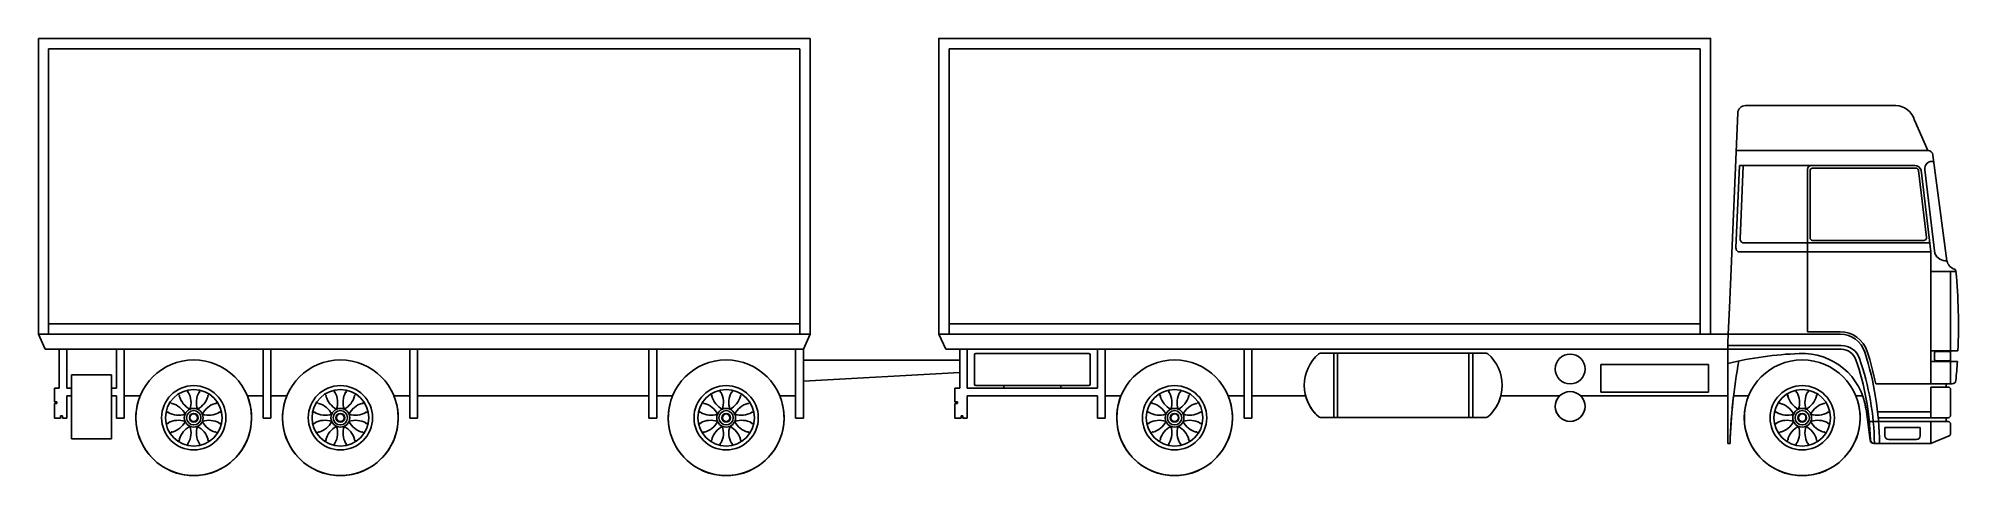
# Model space of a CAD drawing. Extents: x -1371 to 122, y 0 to 340.
import ezdxf

# ---------------------------------------------------------------- set-up
doc = ezdxf.new("R2010")
doc.units = 0
doc.header["$MEASUREMENT"] = 0
doc.layers.get('0').update_dxf_attribs({"linetype": 'CONTINUOUS'})

msp = doc.modelspace()

# ---------------------------------------------------------------- linework, layer by layer
for p, q in [((-1371.2, 110), (-1371.2, 340)), ((-1371.2, 340), (-771.2, 340)), ((-1371.2, 340), (-771.2, 340)), ((-1371.2, 110), (-1371.2, 340)), ((-1371.2, 110), (-1371.2, 340)), ((-1371.2, 340), (-771.2, 340)), ((-1371.2, 340), (-771.2, 340)), ((-1371.2, 110), (-1371.2, 340)), ((-1363.2, 332), (-779.2, 332)), ((-1363.2, 110), (-1363.2, 332)), ((-779.2, 110), (-779.2, 332)), ((-771.2, 340), (-771.2, 110)), ((-771.2, 340), (-771.2, 110)), ((-671.2, 110), (-671.2, 340)), ((-671.2, 340), (-71.2, 340)), ((-671.2, 340), (-71.2, 340)), ((-671.2, 110), (-671.2, 340)), ((-663.2, 110), (-663.2, 332)), ((-663.2, 332), (-79.2, 332)), ((-79.2, 110), (-79.2, 332)), ((-71.2, 340), (-71.2, 110)), ((72.7, 287.7), (-44.1, 287.7)), ((72.7, 287.7), (-44.1, 287.7)), ((-56.4, 130.5), (-50.1, 282)), ((-56.4, 130.5), (-50.1, 282)), ((97.7, 252.7), (87.3, 276.3)), ((97.7, 252.7), (87.3, 276.3)), ((-51.5, 177), (-48.8, 241.1)), ((-51.3, 252.7), (97.7, 252.7)), ((-48.8, 241.1), (87.6, 241.1)), ((-48.2, 184), (-45.8, 241)), ((8.1, 239.1), (88.4, 239.1)), ((112.5, 166.9), (101.6, 249.3)), ((112.5, 166.9), (101.6, 249.3)), ((4.1, 111.9), (4.1, 238.1)), ((6.1, 184.9), (6.1, 237.1)), ((96.6, 185.2), (90.4, 237.3)), ((99.9, 173.9), (92.4, 237.4)), ((103.1, 172.7), (95.4, 237.8)), ((99.1, 180.9), (-45.2, 180.9)), ((94.6, 182.9), (8.1, 182.9)), ((99.9, 173.9), (-48.5, 173.9)), ((99.9, 173.9), (99.9, 71.3)), ((119.6, 158.8), (99.9, 158.8)), ((115.4, 71.3), (115.4, 158.8)), ((-57.5, 109.9), (-56.4, 130.5)), ((-57.5, 109.9), (-56.4, 130.5)), ((-1371.2, 110), (-1365.8, 98.2)), ((-771.2, 110), (-1371.2, 110)), ((-1371.2, 110), (-1365.8, 98.2)), ((-1363.2, 118), (-779.2, 118)), ((-771.2, 110), (-776.5, 98.2)), ((-771.2, 110), (-776.5, 98.2)), ((-671.2, 110), (-665.8, 98.2)), ((-671.2, 110), (-665.8, 98.2)), ((-57.5, 110), (-671.2, 110)), ((-663.2, 118), (-79.2, 118)), ((-57.8, 103.2), (-57.5, 109.9)), ((-57.5, 109.9), (29.6, 109.9)), ((4.1, 111.9), (29.6, 111.9)), ((-1365.8, 98.2), (-1354.9, 98.2)), ((-1365.8, 98.2), (-776.5, 98.2)), ((-1354.9, 98.2), (-1354.9, 68)), ((-1354.9, 98.2), (-1354.9, 68)), ((-1349.1, 68), (-1349.1, 98.2)), ((-1310.4, 68), (-1310.4, 98.2)), ((-1304.4, 44.6), (-1304.4, 98.2)), ((-1196.4, 44.6), (-1196.4, 98.2)), ((-1190.4, 44.6), (-1190.4, 98.2)), ((-1082.4, 44.6), (-1082.4, 98.2)), ((-1076.4, 44.6), (-1076.4, 98.2)), ((-896.5, 44.6), (-896.5, 98.2)), ((-890.5, 44.6), (-890.5, 98.2)), ((-782.5, 44.6), (-782.5, 98.2)), ((-776.5, 89.8), (-776.5, 98.2)), ((-776.5, 44.6), (-776.5, 98.2)), ((-776.5, 89.8), (-654.9, 89.8)), ((-776.5, 89.8), (-654.9, 89.8)), ((-665.8, 98.2), (-654.9, 98.2)), ((-665.8, 98.2), (-57.8, 98.2)), ((-654.9, 98.2), (-654.9, 89.8)), ((-654.9, 98.2), (-654.9, 68)), ((-649.1, 68), (-649.1, 98.2)), ((-643.5, 71), (-643.5, 94)), ((-642.5, 95), (-554.5, 95)), ((-553.5, 71), (-553.5, 94)), ((-547.9, 68), (-547.9, 98.2)), ((-541.9, 44.6), (-541.9, 98.2)), ((-433.9, 44.6), (-433.9, 98.2)), ((-427.9, 44.6), (-427.9, 98.2)), ((-374.6, 95.2), (-245.7, 95.2)), ((-364.2, 95.2), (-364.2, 45.2)), ((-361.2, 95.2), (-361.2, 45.2)), ((-259.1, 95.2), (-259.1, 45.2)), ((-256.1, 95.2), (-256.1, 45.2)), ((-57.8, 103.2), (-57.8, 25)), ((-57.8, 101.2), (30.4, 101.2)), ((-57.8, 98.2), (30.4, 98.2)), ((121.1, 97.1), (99.9, 97.1)), ((102.9, 95.6), (102.9, 90.3)), ((114.4, 96.6), (103.9, 96.6)), ((115.4, 88.8), (115.4, 97.1)), ((121.1, 97.1), (115.4, 97.1)), ((-1345.3, 78.3), (-1314.3, 78.3)), ((-1345.3, 78.3), (-1345.3, 28.7)), ((-1314.3, 78.3), (-1314.3, 28.7)), ((-776.5, 73.5), (-654.9, 80.2)), ((-776.5, 73.5), (-654.9, 80.2)), ((-654.9, 80.2), (-654.9, 68)), ((-156.6, 64.8), (-156.6, 86.4)), ((-72.8, 86.4), (-156.6, 86.4)), ((-72.8, 64.8), (-72.8, 86.4)), ((120.7, 88.8), (99.9, 88.8)), ((114.4, 89.3), (103.9, 89.3)), ((120.7, 88.8), (115.4, 88.8)), ((-1358.7, 68), (-1358.7, 57.5)), ((-1354.9, 68), (-1358.7, 68)), ((-1354.9, 68), (-1358.7, 68)), ((-1358.7, 68), (-1358.7, 57.5)), ((-1349.1, 68), (-1345.3, 68)), ((-1349.1, 62), (-1345.3, 62)), ((-1349.1, 44.6), (-1349.1, 62)), ((-1349.1, 44.6), (-1349.1, 62)), ((-1349.1, 62), (-1345.3, 62)), ((-1345.3, 62), (-1345.3, 28.7)), ((-1314.3, 68), (-1310.4, 68)), ((-1314.3, 62), (-1314.3, 28.7)), ((-1314.3, 62), (-1310.4, 62)), ((-1314.3, 62), (-1310.4, 62)), ((-1310.4, 44.6), (-1310.4, 62)), ((-1310.4, 44.6), (-1310.4, 62)), ((-1304.4, 62), (-1292.1, 62)), ((-1304.4, 44.6), (-1304.4, 62)), ((-1304.4, 62), (-1292.1, 62)), ((-1208.7, 62), (-1196.4, 62)), ((-1208.7, 62), (-1196.4, 62)), ((-1196.4, 44.6), (-1196.4, 62)), ((-1190.4, 44.6), (-1190.4, 62)), ((-1190.4, 62), (-1178.1, 62)), ((-1190.4, 62), (-1178.1, 62)), ((-1094.7, 62), (-1082.4, 62)), ((-1094.7, 62), (-1082.4, 62)), ((-1082.4, 44.6), (-1082.4, 62)), ((-1076.4, 44.6), (-1076.4, 62)), ((-1076.4, 62), (-896.5, 62)), ((-1076.4, 62), (-896.5, 62)), ((-896.5, 44.6), (-896.5, 62)), ((-890.5, 62), (-878.2, 62)), ((-890.5, 44.6), (-890.5, 62)), ((-890.5, 62), (-878.2, 62)), ((-794.8, 62), (-782.5, 62)), ((-794.8, 62), (-782.5, 62)), ((-782.5, 44.6), (-782.5, 62)), ((-776.5, 44.6), (-776.5, 73.5)), ((-654.9, 68), (-658.7, 68)), ((-658.7, 68), (-658.7, 57.5)), ((-658.7, 68), (-658.7, 57.5)), ((-654.9, 68), (-658.7, 68)), ((-649.1, 68), (-547.9, 68)), ((-649.1, 44.6), (-649.1, 62)), ((-649.1, 62), (-547.9, 62)), ((-649.1, 62), (-547.9, 62)), ((-649.1, 44.6), (-649.1, 62)), ((-642.5, 70), (-554.5, 70)), ((-620.7, 70), (-620.7, 68)), ((-576.4, 70), (-576.4, 68)), ((-547.9, 44.6), (-547.9, 62)), ((-547.9, 44.6), (-547.9, 62)), ((-541.9, 44.6), (-541.9, 62)), ((-541.9, 62), (-529.6, 62)), ((-541.9, 62), (-529.6, 62)), ((-446.3, 62), (-433.9, 62)), ((-446.3, 62), (-433.9, 62)), ((-433.9, 44.6), (-433.9, 62)), ((-427.9, 44.6), (-427.9, 62)), ((-427.9, 62), (-386.1, 62)), ((-427.9, 62), (-386.1, 62)), ((-234.2, 62), (-188.7, 62)), ((-234.2, 62), (-188.7, 62)), ((-172.2, 62), (-57.8, 62)), ((-172.2, 62), (-57.8, 62)), ((-156.6, 64.8), (-72.8, 64.8)), ((-57.8, 62), (-57.8, 25)), ((-53.4, 62), (-41.7, 62)), ((-53.4, 62), (-41.7, 62)), ((41.7, 62), (47, 62)), ((41.7, 62), (47, 62)), ((57.2, 71.3), (116.5, 71.3)), ((99.9, 68.9), (99.9, 45)), ((113.4, 68.9), (99.9, 68.9)), ((112, 71.3), (116.5, 71.3)), ((112, 71.3), (112, 68.9)), ((112, 71.3), (112, 68.9)), ((113.4, 68.9), (112, 68.9)), ((115.4, 66.9), (115.4, 47)), ((115.4, 66.9), (115.4, 47)), ((-1358.7, 57.5), (-1356.7, 57.5)), ((-1358.7, 57.5), (-1356.7, 57.5)), ((-1358.7, 56.1), (-1358.7, 44.6)), ((-1356.7, 56.1), (-1358.7, 56.1)), ((-1356.7, 56.1), (-1358.7, 56.1)), ((-1358.7, 56.1), (-1358.7, 44.6)), ((-1356.7, 57.5), (-1356.7, 56.1)), ((-1356.7, 57.5), (-1356.7, 56.1)), ((-1353.9, 46.5), (-1352.5, 46.5)), ((-1353.9, 44.6), (-1353.9, 46.5)), ((-1353.9, 44.6), (-1353.9, 46.5)), ((-1353.9, 46.5), (-1352.5, 46.5)), ((-1352.5, 46.5), (-1352.5, 44.6)), ((-1352.5, 46.5), (-1352.5, 44.6)), ((-658.7, 57.5), (-656.7, 57.5)), ((-658.7, 57.5), (-656.7, 57.5)), ((-656.7, 56.1), (-658.7, 56.1)), ((-658.7, 56.1), (-658.7, 44.6)), ((-658.7, 56.1), (-658.7, 44.6)), ((-656.7, 56.1), (-658.7, 56.1)), ((-656.7, 57.5), (-656.7, 56.1)), ((-656.7, 57.5), (-656.7, 56.1)), ((-653.9, 44.6), (-653.9, 46.5)), ((-653.9, 46.5), (-652.5, 46.5)), ((-653.9, 46.5), (-652.5, 46.5)), ((-653.9, 44.6), (-653.9, 46.5)), ((-652.5, 46.5), (-652.5, 44.6)), ((-652.5, 46.5), (-652.5, 44.6)), ((-374.6, 45.2), (-245.7, 45.2)), ((-374.6, 45.2), (-245.7, 45.2)), ((52.8, 27.6), (49.6, 51.6)), ((52.8, 27.6), (49.6, 51.6)), ((58.6, 49.5), (99.9, 49.5)), ((59.1, 45), (113.4, 45)), ((112, 45), (113.4, 45)), ((112, 45), (112, 42)), ((112, 45), (112, 42)), ((-1358.7, 44.6), (-1353.9, 44.6)), ((-1358.7, 44.6), (-1353.9, 44.6)), ((-1352.5, 44.6), (-1349.1, 44.6)), ((-1352.5, 44.6), (-1349.1, 44.6)), ((-1310.4, 44.6), (-1304.4, 44.6)), ((-1310.4, 44.6), (-1304.4, 44.6)), ((-1196.4, 44.6), (-1190.4, 44.6)), ((-1196.4, 44.6), (-1190.4, 44.6)), ((-1082.4, 44.6), (-1076.4, 44.6)), ((-1082.4, 44.6), (-1076.4, 44.6)), ((-896.5, 44.6), (-890.5, 44.6)), ((-896.5, 44.6), (-890.5, 44.6)), ((-782.5, 44.6), (-776.5, 44.6)), ((-782.5, 44.6), (-776.5, 44.6)), ((-658.7, 44.6), (-653.9, 44.6)), ((-658.7, 44.6), (-653.9, 44.6)), ((-652.5, 44.6), (-649.1, 44.6)), ((-652.5, 44.6), (-649.1, 44.6)), ((-547.9, 44.6), (-541.9, 44.6)), ((-547.9, 44.6), (-541.9, 44.6)), ((-433.9, 44.6), (-427.9, 44.6)), ((-433.9, 44.6), (-427.9, 44.6)), ((113.4, 42), (52.2, 42)), ((64.3, 37.5), (64.3, 31)), ((91.8, 37.5), (64.3, 37.5)), ((91.8, 37.5), (91.8, 31)), ((99.9, 42), (99.9, 25)), ((100.5, 25.2), (114.2, 30.9)), ((100.5, 25.2), (114.2, 30.9)), ((113.4, 42), (112, 42)), ((115.4, 40), (115.4, 32.7)), ((115.4, 40), (115.4, 32.7)), ((-1345.3, 28.7), (-1314.3, 28.7)), ((-1345.3, 28.7), (-1314.3, 28.7)), ((-57.8, 25), (-56.1, 25)), ((-57.8, 25), (-56.1, 25)), ((99.7, 25), (55.7, 25)), ((99.7, 25), (55.7, 25)), ((88.8, 28), (67.3, 28))]:
    msp.add_line(p, q)
msp.add_lwpolyline([(-71.2, 340), (-671.2, 340), (-671.2, 110), (-671.2, 340), (-71.2, 340), (-71.2, 110), (-57.5, 110)])
for points in [[(102.3, 244.2, 0.540036), (95.4, 237.8, -0.084606)], [(-1262.5, 63.3), (-1261.3, 62.1), (-1261.6, 61.8, 0.205207), (-1253.4, 51.7, -1.723661)], [(-1255, 66.4), (-1255, 64.8), (-1254.6, 64.8, -0.206806), (-1253.3, 51.7, 1.723661)], [(-1245.8, 66.4), (-1245.8, 64.8), (-1246.3, 64.8, 0.206806), (-1247.5, 51.7, -1.723661)], [(-1238.4, 63.3), (-1239.6, 62.1), (-1239.3, 61.8, -0.205207), (-1247.5, 51.7, 1.723661)], [(-1148.5, 63.3), (-1147.3, 62.1), (-1147.6, 61.8, 0.205207), (-1139.4, 51.7, -1.723661)], [(-1141, 66.4), (-1141, 64.8), (-1140.6, 64.8, -0.206806), (-1139.3, 51.7, 1.723661)], [(-1131.8, 66.4), (-1131.8, 64.8), (-1132.3, 64.8, 0.206806), (-1133.5, 51.7, -1.723661)], [(-1124.4, 63.3), (-1125.6, 62.1), (-1125.3, 61.8, -0.205207), (-1133.5, 51.7, 1.723661)], [(-848.5, 63.3), (-847.4, 62.1), (-847.7, 61.8, 0.205207), (-839.4, 51.7, -1.723661)], [(-841.1, 66.4), (-841.1, 64.8), (-840.7, 64.8, -0.206806), (-839.4, 51.7, 1.723661)], [(-831.9, 66.4), (-831.9, 64.8), (-832.3, 64.8, 0.206806), (-833.6, 51.7, -1.723661)], [(-824.4, 63.3), (-825.6, 62.1), (-825.3, 61.8, -0.205207), (-833.6, 51.7, 1.723661)], [(-500, 63.3), (-498.8, 62.1), (-499.1, 61.8, 0.205207), (-490.9, 51.7, -1.723661)], [(-492.5, 66.4), (-492.5, 64.8), (-492.1, 64.8, -0.206806), (-490.8, 51.7, 1.723661)], [(-483.4, 66.4), (-483.4, 64.8), (-483.8, 64.8, 0.206806), (-485.1, 51.7, -1.723661)], [(-475.9, 63.3), (-477.1, 62.1), (-476.8, 61.8, -0.205207), (-485, 51.7, 1.723661)], [(-12, 63.3), (-10.9, 62.1), (-11.2, 61.8, 0.205207), (-2.9, 51.7, -1.723661)], [(-4.6, 66.4), (-4.6, 64.8), (-4.2, 64.8, -0.206806), (-2.9, 51.7, 1.723661)], [(4.6, 66.4), (4.6, 64.8), (4.2, 64.8, 0.206806), (2.9, 51.7, -1.723661)], [(12, 63.3), (10.9, 62.1), (11.2, 61.8, -0.205207), (2.9, 51.7, 1.723661)], [(-1271.9, 49.4), (-1270.2, 49.4), (-1270.2, 49, 0.205207), (-1257.2, 47.7, -1.723661)], [(-1268.7, 57), (-1267.5, 55.9), (-1267.2, 56.2, -0.205207), (-1257.1, 47.9, 1.723661)], [(-1232.2, 57), (-1233.3, 55.9), (-1233.6, 56.2, 0.205207), (-1243.7, 47.9, -1.723661)], [(-1229, 49.4), (-1230.7, 49.4), (-1230.7, 49, -0.205207), (-1243.6, 47.7, 1.723661)], [(-1157.9, 49.4), (-1156.2, 49.4), (-1156.2, 49, 0.205207), (-1143.2, 47.7, -1.723661)], [(-1154.7, 57), (-1153.5, 55.9), (-1153.2, 56.2, -0.205207), (-1143.1, 47.9, 1.723661)], [(-1118.2, 57), (-1119.3, 55.9), (-1119.6, 56.2, 0.205207), (-1129.7, 47.9, -1.723661)], [(-1115, 49.4), (-1116.7, 49.4), (-1116.7, 49, -0.205207), (-1129.6, 47.7, 1.723661)], [(-857.9, 49.4), (-856.3, 49.4), (-856.3, 49, 0.205207), (-843.3, 47.7, -1.723661)], [(-854.8, 57), (-853.6, 55.9), (-853.3, 56.2, -0.205207), (-843.2, 47.9, 1.723661)], [(-818.2, 57), (-819.4, 55.9), (-819.7, 56.2, 0.205207), (-829.8, 47.9, -1.723661)], [(-815.1, 49.4), (-816.7, 49.4), (-816.7, 49, -0.205207), (-829.7, 47.7, 1.723661)], [(-509.4, 49.4), (-507.7, 49.4), (-507.7, 49, 0.205207), (-494.8, 47.7, -1.723661)], [(-506.2, 57), (-505, 55.9), (-504.7, 56.2, -0.205207), (-494.6, 47.9, 1.723661)], [(-469.7, 57), (-470.9, 55.9), (-471.2, 56.2, 0.205207), (-481.2, 47.9, -1.723661)], [(-466.5, 49.4), (-468.2, 49.4), (-468.2, 49, -0.205207), (-481.1, 47.7, 1.723661)], [(-21.4, 49.4), (-19.8, 49.4), (-19.8, 49, 0.205207), (-6.8, 47.7, -1.723661)], [(-18.3, 57), (-17.1, 55.9), (-16.8, 56.2, -0.205207), (-6.7, 47.9, 1.723661)], [(18.3, 57), (17.1, 55.9), (16.8, 56.2, 0.205207), (6.7, 47.9, -1.723661)], [(21.4, 49.4), (19.8, 49.4), (19.8, 49, -0.205207), (6.8, 47.7, 1.723661)], [(-1271.9, 40.6), (-1270.2, 40.6), (-1270.2, 41, -0.205207), (-1257.2, 42.3, 1.723661)], [(-1268.7, 33), (-1267.5, 34.1), (-1267.2, 33.8, 0.205207), (-1257.1, 42.1, -1.723661)], [(-1262.5, 26.7), (-1261.3, 27.9), (-1261.6, 28.2, -0.205207), (-1253.4, 38.3, 1.723661)], [(-1255, 23.6), (-1255, 25.2), (-1254.6, 25.2, 0.206806), (-1253.3, 38.3, -1.723661)], [(-1245.8, 23.6), (-1245.8, 25.2), (-1246.3, 25.2, -0.206806), (-1247.5, 38.3, 1.723661)], [(-1238.4, 26.7), (-1239.6, 27.9), (-1239.3, 28.2, 0.205207), (-1247.5, 38.3, -1.723661)], [(-1232.2, 33), (-1233.3, 34.1), (-1233.6, 33.8, -0.205207), (-1243.7, 42.1, 1.723661)], [(-1229, 40.6), (-1230.7, 40.6), (-1230.7, 41, 0.205207), (-1243.6, 42.3, -1.723661)], [(-1157.9, 40.6), (-1156.2, 40.6), (-1156.2, 41, -0.205207), (-1143.2, 42.3, 1.723661)], [(-1154.7, 33), (-1153.5, 34.1), (-1153.2, 33.8, 0.205207), (-1143.1, 42.1, -1.723661)], [(-1148.5, 26.7), (-1147.3, 27.9), (-1147.6, 28.2, -0.205207), (-1139.4, 38.3, 1.723661)], [(-1141, 23.6), (-1141, 25.2), (-1140.6, 25.2, 0.206806), (-1139.3, 38.3, -1.723661)], [(-1131.8, 23.6), (-1131.8, 25.2), (-1132.3, 25.2, -0.206806), (-1133.5, 38.3, 1.723661)], [(-1124.4, 26.7), (-1125.6, 27.9), (-1125.3, 28.2, 0.205207), (-1133.5, 38.3, -1.723661)], [(-1118.2, 33), (-1119.3, 34.1), (-1119.6, 33.8, -0.205207), (-1129.7, 42.1, 1.723661)], [(-1115, 40.6), (-1116.7, 40.6), (-1116.7, 41, 0.205207), (-1129.6, 42.3, -1.723661)], [(-857.9, 40.6), (-856.3, 40.6), (-856.3, 41, -0.205207), (-843.3, 42.3, 1.723661)], [(-854.8, 33), (-853.6, 34.1), (-853.3, 33.8, 0.205207), (-843.2, 42.1, -1.723661)], [(-848.5, 26.7), (-847.4, 27.9), (-847.7, 28.2, -0.205207), (-839.4, 38.3, 1.723661)], [(-841.1, 23.6), (-841.1, 25.2), (-840.7, 25.2, 0.206806), (-839.4, 38.3, -1.723661)], [(-831.9, 23.6), (-831.9, 25.2), (-832.3, 25.2, -0.206806), (-833.6, 38.3, 1.723661)], [(-824.4, 26.7), (-825.6, 27.9), (-825.3, 28.2, 0.205207), (-833.6, 38.3, -1.723661)], [(-818.2, 33), (-819.4, 34.1), (-819.7, 33.8, -0.205207), (-829.8, 42.1, 1.723661)], [(-815.1, 40.6), (-816.7, 40.6), (-816.7, 41, 0.205207), (-829.7, 42.3, -1.723661)], [(-509.4, 40.6), (-507.7, 40.6), (-507.7, 41, -0.205207), (-494.8, 42.3, 1.723661)], [(-506.2, 33), (-505, 34.1), (-504.7, 33.8, 0.205207), (-494.6, 42.1, -1.723661)], [(-500, 26.7), (-498.8, 27.9), (-499.1, 28.2, -0.205207), (-490.9, 38.3, 1.723661)], [(-492.5, 23.6), (-492.5, 25.2), (-492.1, 25.2, 0.206806), (-490.8, 38.3, -1.723661)], [(-483.4, 23.6), (-483.4, 25.2), (-483.8, 25.2, -0.206806), (-485.1, 38.3, 1.723661)], [(-475.9, 26.7), (-477.1, 27.9), (-476.8, 28.2, 0.205207), (-485, 38.3, -1.723661)], [(-469.7, 33), (-470.9, 34.1), (-471.2, 33.8, -0.205207), (-481.2, 42.1, 1.723661)], [(-466.5, 40.6), (-468.2, 40.6), (-468.2, 41, 0.205207), (-481.1, 42.3, -1.723661)], [(-21.4, 40.6), (-19.8, 40.6), (-19.8, 41, -0.205207), (-6.8, 42.3, 1.723661)], [(-18.3, 33), (-17.1, 34.1), (-16.8, 33.8, 0.205207), (-6.7, 42.1, -1.723661)], [(-12, 26.7), (-10.9, 27.9), (-11.2, 28.2, -0.205207), (-2.9, 38.3, 1.723661)], [(-4.6, 23.6), (-4.6, 25.2), (-4.2, 25.2, 0.206806), (-2.9, 38.3, -1.723661)], [(4.6, 23.6), (4.6, 25.2), (4.2, 25.2, -0.206806), (2.9, 38.3, 1.723661)], [(12, 26.7), (10.9, 27.9), (11.2, 28.2, 0.205207), (2.9, 38.3, -1.723661)], [(18.3, 33), (17.1, 34.1), (16.8, 33.8, -0.205207), (6.7, 42.1, 1.723661)], [(21.4, 40.6), (19.8, 40.6), (19.8, 41, 0.205207), (6.8, 42.3, -1.723661)]]:
    msp.add_lwpolyline(points, format="xyb")
for centre, radius in [((-1250.4, 45), 45), ((-1136.4, 45), 45), ((-836.5, 45), 45), ((-487.9, 45), 45), ((-180.4, 82.9), 11.6), ((0, 45), 45), ((-1250.4, 45), 25), ((-1250.4, 45), 22), ((-1136.4, 45), 25), ((-1136.4, 45), 22), ((-836.5, 45), 25), ((-836.5, 45), 22), ((-487.9, 45), 25), ((-487.9, 45), 22), ((-180.4, 53.8), 11.6), ((0, 45), 25), ((0, 45), 22), ((-1250.4, 45), 7.31), ((-1250.4, 45), 5.57), ((-1250.4, 45), 3.42), ((-1250.4, 45), 2.94), ((-1136.4, 45), 7.31), ((-1136.4, 45), 5.57), ((-1136.4, 45), 3.42), ((-1136.4, 45), 2.94), ((-836.5, 45), 7.31), ((-836.5, 45), 5.57), ((-836.5, 45), 3.42), ((-836.5, 45), 2.94), ((-487.9, 45), 7.31), ((-487.9, 45), 5.57), ((-487.9, 45), 3.42), ((-487.9, 45), 2.94), ((0, 45), 7.31), ((0, 45), 5.57), ((0, 45), 3.42), ((0, 45), 2.94)]:
    msp.add_circle(centre, radius)
for centre, radius, start, end in [((-44.1, 281.7), 6, 90, 177.6034), ((-44.1, 281.7), 6, 90, 177.6034), ((72.7, 272.7), 15, 13.6724, 90), ((72.7, 272.7), 15, 13.6724, 90), ((7.1, 238.1), 3, 90, 180), ((8.1, 237.1), 2, 90, 180), ((87.6, 236.1), 5, 15.6076, 90), ((88.4, 237.1), 2, 6.726, 90), ((97.7, 248.7), 4, 8.1387, 90), ((97.7, 248.7), 4, 8.1387, 90), ((-45.2, 183.9), 3, 177.6034, 270), ((8.1, 184.9), 2, 180, 270), ((94.6, 184.9), 2, 270, 6.726), ((-48.5, 176.9), 3, 177.6034, 270), ((112.2, 176.9), 10, 204.9818, 271.6752), ((121.8, 169.5), 9.71, 195.5644, 248.8732), ((121.8, 169.5), 9.71, 195.5644, 248.8732), ((117.6, 158.6), 2, 5.4192, 68.8732), ((117.6, 158.6), 2, 5.4192, 68.8732), ((-323.2, 116.8), 444.7, 357.4638, 5.4192), ((-323.2, 116.8), 444.7, 357.4638, 5.4192), ((29.6, 89.9), 22, 17.6847, 90), ((29.6, 89.9), 20, 17.6847, 90), ((-642.5, 94), 1, 90, 180), ((-554.5, 94), 1, 0, 90), ((-354.8, 70.2), 32.3, 130.678, 229.322), ((-374.6, 93.2), 2, 90, 130.678), ((-245.7, 93.2), 2, 49.322, 90), ((-265.5, 70.2), 32.3, 310.678, 49.322), ((8.1, -183.9), 279, 92.1487, 103.6649), ((0, 45), 50, 7.5716, 92.7303), ((30.4, 86.2), 15, 19.1152, 90), ((30.4, 86.2), 12, 19.1152, 90), ((-152.9, 22.6), 206, 1.4697, 19.1152), ((-152.9, 22.6), 209, 0.6367, 19.1152), ((-181.7, 22.5), 241.8, 0.5874, 17.6847), ((-181.7, 22.5), 243.8, 11.5416, 17.6847), ((103.9, 95.6), 1, 90, 180), ((103.9, 90.3), 1, 180, 270), ((114.4, 95.6), 1, 0, 90), ((114.4, 90.3), 1, 270, 0), ((367.1, 13.1), 423.3, 169.6499, 178.3907), ((-323.2, 116.8), 444.7, 354.4813, 356.3902), ((-323.2, 116.8), 444.7, 354.4813, 356.3902), ((-1250.4, 45), 45, 157.8364, 22.1636), ((-1136.4, 45), 45, 157.8364, 22.1636), ((-836.5, 45), 45, 157.8364, 22.1636), ((-642.5, 71), 1, 180, 270), ((-554.5, 71), 1, 270, 0), ((-487.9, 45), 45, 157.8364, 22.1636), ((-354.8, 70.2), 32.3, 194.7017, 229.322), ((-265.5, 70.2), 32.3, 310.678, 345.2983), ((-180.4, 53.8), 11.6, 135.0592, 44.9408), ((367.1, 13.1), 423.3, 173.3717, 178.3907), ((0, 45), 45, 157.8364, 22.1636), ((0, 45), 50, 7.5716, 19.848), ((113.4, 66.9), 2, 0, 90), ((113.4, 66.9), 2, 0, 90), ((116.5, 74.3), 3, 270, 354.4813), ((116.5, 74.3), 3, 270, 354.4813), ((-374.6, 47.2), 2, 229.322, 270), ((-374.6, 47.2), 2, 229.322, 270), ((-245.7, 47.2), 2, 270, 310.678), ((-245.7, 47.2), 2, 270, 310.678), ((113.4, 47), 2, 270, 0), ((113.4, 47), 2, 270, 0), ((67.3, 31), 3, 180, 270), ((88.8, 31), 3, 270, 0), ((113.4, 40), 2, 0, 90), ((113.4, 40), 2, 0, 90), ((113.4, 32.7), 2, 292.8474, 0), ((113.4, 32.7), 2, 292.8474, 0), ((55.7, 28), 3, 187.5716, 270), ((55.7, 28), 3, 187.5716, 270), ((56.1, 28), 3, 181.4697, 270), ((99.7, 27), 2, 270, 292.8474), ((99.7, 27), 2, 270, 292.8474)]:
    msp.add_arc(centre, radius, start, end)

doc.saveas('drawing.dxf')
